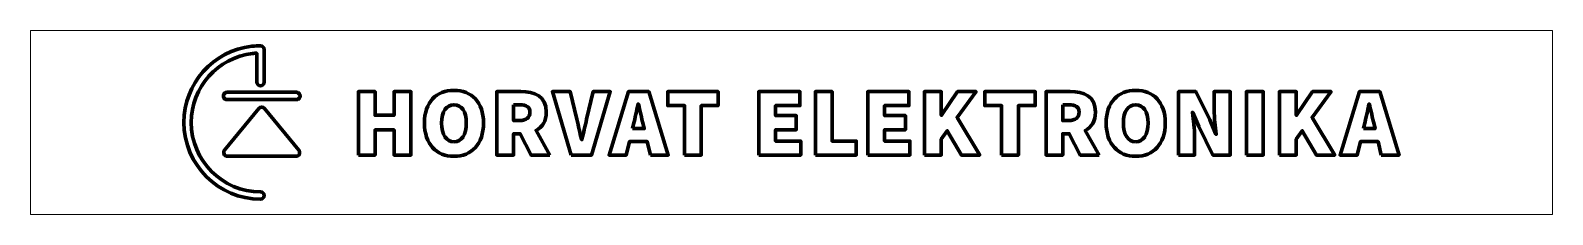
# Model space of a CAD drawing. Header units: centimetres. Extents: x -149 to 149, y -18 to 18.
import ezdxf

# ---------------------------------------------------------------- set-up
doc = ezdxf.new("R2010")
doc.units = ezdxf.units.CM
doc.header["$MEASUREMENT"] = 0
doc.layers.add('Layer 1', color=7, linetype='Continuous')

msp = doc.modelspace()

# ---------------------------------------------------------------- linework, layer by layer
at = {"layer": 'Layer 1', "color": 250, "lineweight": 20}
msp.add_lwpolyline([(-149, -18), (149, -18), (149, 18), (-149, 18), (-149, -18)], close=True, dxfattribs=at)
at = {"layer": 'Layer 1', "color": 250, "lineweight": 100}
for points, knots in [([(-103.94629, -15), (-112.2218, -15), (-118.95424, -8.26722), (-118.95424, 0.00854), (-118.95424, 0.00854), (-118.95424, 7.63624), (-113.24839, 14.04529), (-105.68175, 14.91704), (-105.68175, 14.91704), (-105.055, 14.98926), (-104.33599, 15), (-103.96363, 15), (-103.96363, 15), (-103.5686, 15), (-103.2485, 14.6805), (-103.24757, 14.28572), (-103.24757, 14.28572), (-103.24757, 14.28572), (-103.23057, 7.90213), (-103.23057, 7.90213), (-103.23057, 7.90213), (-103.22973, 7.50651), (-103.54949, 7.18515), (-103.94485, 7.1843), (-103.94485, 7.1843), (-103.94485, 7.1843), (-103.94663, 7.1843), (-103.94663, 7.1843), (-103.94663, 7.1843), (-104.34165, 7.1843), (-104.66175, 7.50347), (-104.6626, 7.89849), (-104.6626, 7.89849), (-104.6626, 7.89849), (-104.67782, 13.55419), (-104.67782, 13.55419), (-104.67782, 13.55419), (-104.94937, 13.54379), (-105.24562, 13.52561), (-105.51768, 13.49423), (-105.51768, 13.49423), (-112.36142, 12.70604), (-117.52213, 6.9086), (-117.52213, 0.00854), (-117.52213, 0.00854), (-117.52213, -7.4775), (-111.43208, -13.56789), (-103.94629, -13.56789), (-103.94629, -13.56789), (-103.55101, -13.56789), (-103.23032, -13.88867), (-103.23032, -14.28395), (-103.23032, -14.28395), (-103.23032, -14.67923), (-103.55101, -15), (-103.94629, -15)], [0, 0, 0, 0, 0.066666667, 0.066666667, 0.066666667, 0.066666667, 0.133333333, 0.133333333, 0.133333333, 0.133333333, 0.2, 0.2, 0.2, 0.2, 0.266666667, 0.266666667, 0.266666667, 0.266666667, 0.333333333, 0.333333333, 0.333333333, 0.333333333, 0.4, 0.4, 0.4, 0.4, 0.466666667, 0.466666667, 0.466666667, 0.466666667, 0.533333333, 0.533333333, 0.533333333, 0.533333333, 0.6, 0.6, 0.6, 0.6, 0.666666667, 0.666666667, 0.666666667, 0.666666667, 0.733333333, 0.733333333, 0.733333333, 0.733333333, 0.8, 0.8, 0.8, 0.8, 0.866666667, 0.866666667, 0.866666667, 0.866666667, 1, 1, 1, 1]), ([(-84.80233, -6.38671), (-84.80233, -6.38671), (-81.51094, -6.38671), (-81.51094, -6.38671), (-81.51094, -6.38671), (-81.51094, -6.38671), (-81.51094, -1.446), (-81.51094, -1.446), (-81.51094, -1.446), (-81.51094, -1.446), (-77.79343, -1.446), (-77.79343, -1.446), (-77.79343, -1.446), (-77.79343, -1.446), (-77.79343, -6.38671), (-77.79343, -6.38671), (-77.79343, -6.38671), (-77.79343, -6.38671), (-74.50204, -6.38671), (-74.50204, -6.38671), (-74.50204, -6.38671), (-74.50204, -6.38671), (-74.50204, 6.05846), (-74.50204, 6.05846), (-74.50204, 6.05846), (-74.50204, 6.05846), (-77.79343, 6.05846), (-77.79343, 6.05846), (-77.79343, 6.05846), (-77.79343, 6.05846), (-77.79343, 1.42401), (-77.79343, 1.42401), (-77.79343, 1.42401), (-77.79343, 1.42401), (-81.51094, 1.42401), (-81.51094, 1.42401), (-81.51094, 1.42401), (-81.51094, 1.42401), (-81.51094, 6.05846), (-81.51094, 6.05846), (-81.51094, 6.05846), (-81.51094, 6.05846), (-84.80233, 6.05846), (-84.80233, 6.05846), (-84.80233, 6.05846), (-84.80233, 6.05846), (-84.80233, -6.38671), (-84.80233, -6.38671)], [0, 0, 0, 0, 0.076923077, 0.076923077, 0.076923077, 0.076923077, 0.153846154, 0.153846154, 0.153846154, 0.153846154, 0.230769231, 0.230769231, 0.230769231, 0.230769231, 0.307692308, 0.307692308, 0.307692308, 0.307692308, 0.384615385, 0.384615385, 0.384615385, 0.384615385, 0.461538462, 0.461538462, 0.461538462, 0.461538462, 0.538461538, 0.538461538, 0.538461538, 0.538461538, 0.615384615, 0.615384615, 0.615384615, 0.615384615, 0.692307692, 0.692307692, 0.692307692, 0.692307692, 0.769230769, 0.769230769, 0.769230769, 0.769230769, 0.846153846, 0.846153846, 0.846153846, 0.846153846, 1, 1, 1, 1]), ([(-66.07837, -6.61651), (-62.63137, -6.61651), (-60.29673, -4.20519), (-60.29673, -0.10633), (-60.29673, -0.10633), (-60.29673, 3.97352), (-62.63137, 6.28826), (-66.07837, 6.28826), (-66.07837, 6.28826), (-69.52628, 6.28826), (-71.86092, 3.99184), (-71.86092, -0.10633), (-71.86092, -0.10633), (-71.86092, -4.20519), (-69.52628, -6.61651), (-66.07837, -6.61651)], [0, 0, 0, 0, 0.2, 0.2, 0.2, 0.2, 0.4, 0.4, 0.4, 0.4, 0.6, 0.6, 0.6, 0.6, 1, 1, 1, 1]), ([(-47.31302, -6.38671), (-47.31302, -6.38671), (-50.01159, -1.56181), (-50.01159, -1.56181), (-50.01159, -1.56181), (-48.80672, -0.91063), (-48.00242, 0.25601), (-48.00242, 2.03854), (-48.00242, 2.03854), (-48.00242, 5.13994), (-50.29884, 6.05846), (-52.98067, 6.05846), (-52.98067, 6.05846), (-52.98067, 6.05846), (-57.68999, 6.05846), (-57.68999, 6.05846), (-57.68999, 6.05846), (-57.68999, 6.05846), (-57.68999, -6.38671), (-57.68999, -6.38671), (-57.68999, -6.38671), (-57.68999, -6.38671), (-54.3986, -6.38671), (-54.3986, -6.38671), (-54.3986, -6.38671), (-54.3986, -6.38671), (-54.3986, -2.21208), (-54.3986, -2.21208), (-54.3986, -2.21208), (-54.3986, -2.21208), (-53.13379, -2.21208), (-53.13379, -2.21208), (-53.13379, -2.21208), (-53.13379, -2.21208), (-50.98824, -6.38671), (-50.98824, -6.38671), (-50.98824, -6.38671), (-50.98824, -6.38671), (-47.31302, -6.38671), (-47.31302, -6.38671)], [0, 0, 0, 0, 0.090909091, 0.090909091, 0.090909091, 0.090909091, 0.181818182, 0.181818182, 0.181818182, 0.181818182, 0.272727273, 0.272727273, 0.272727273, 0.272727273, 0.363636364, 0.363636364, 0.363636364, 0.363636364, 0.454545455, 0.454545455, 0.454545455, 0.454545455, 0.545454545, 0.545454545, 0.545454545, 0.545454545, 0.636363636, 0.636363636, 0.636363636, 0.636363636, 0.727272727, 0.727272727, 0.727272727, 0.727272727, 0.818181818, 0.818181818, 0.818181818, 0.818181818, 1, 1, 1, 1]), ([(-43.13749, -6.38671), (-43.13749, -6.38671), (-39.15512, -6.38671), (-39.15512, -6.38671), (-39.15512, -6.38671), (-39.15512, -6.38671), (-35.47922, 6.05846), (-35.47922, 6.05846), (-35.47922, 6.05846), (-35.47922, 6.05846), (-38.84864, 6.05846), (-38.84864, 6.05846), (-38.84864, 6.05846), (-38.84864, 6.05846), (-40.11186, 0.62061), (-40.11186, 0.62061), (-40.11186, 0.62061), (-40.43734, -0.70164), (-40.68636, -1.98454), (-41.03106, -3.32512), (-41.03106, -3.32512), (-41.03106, -3.32512), (-41.10751, -3.32512), (-41.10751, -3.32512), (-41.10751, -3.32512), (-41.45221, -1.98454), (-41.68201, -0.70164), (-42.02671, 0.61971), (-42.02671, 0.61971), (-42.02671, 0.61971), (-43.32906, 6.05846), (-43.32906, 6.05846), (-43.32906, 6.05846), (-43.32906, 6.05846), (-46.81361, 6.05846), (-46.81361, 6.05846), (-46.81361, 6.05846), (-46.81361, 6.05846), (-43.13749, -6.38671), (-43.13749, -6.38671)], [0, 0, 0, 0, 0.090909091, 0.090909091, 0.090909091, 0.090909091, 0.181818182, 0.181818182, 0.181818182, 0.181818182, 0.272727273, 0.272727273, 0.272727273, 0.272727273, 0.363636364, 0.363636364, 0.363636364, 0.363636364, 0.454545455, 0.454545455, 0.454545455, 0.454545455, 0.545454545, 0.545454545, 0.545454545, 0.545454545, 0.636363636, 0.636363636, 0.636363636, 0.636363636, 0.727272727, 0.727272727, 0.727272727, 0.727272727, 0.818181818, 0.818181818, 0.818181818, 0.818181818, 1, 1, 1, 1]), ([(-27.62847, -6.38671), (-27.62847, -6.38671), (-24.14392, -6.38671), (-24.14392, -6.38671), (-24.14392, -6.38671), (-24.14392, -6.38671), (-27.93472, 6.05846), (-27.93472, 6.05846), (-27.93472, 6.05846), (-27.93472, 6.05846), (-31.91732, 6.05846), (-31.91732, 6.05846), (-31.91732, 6.05846), (-31.91732, 6.05846), (-35.70811, -6.38671), (-35.70811, -6.38671), (-35.70811, -6.38671), (-35.70811, -6.38671), (-32.33847, -6.38671), (-32.33847, -6.38671), (-32.33847, -6.38671), (-32.33847, -6.38671), (-31.72574, -3.74401), (-31.72574, -3.74401), (-31.72574, -3.74401), (-31.72574, -3.74401), (-28.24119, -3.74401), (-28.24119, -3.74401), (-28.24119, -3.74401), (-28.24119, -3.74401), (-27.62847, -6.38671), (-27.62847, -6.38671)], [0, 0, 0, 0, 0.111111111, 0.111111111, 0.111111111, 0.111111111, 0.222222222, 0.222222222, 0.222222222, 0.222222222, 0.333333333, 0.333333333, 0.333333333, 0.333333333, 0.444444444, 0.444444444, 0.444444444, 0.444444444, 0.555555556, 0.555555556, 0.555555556, 0.555555556, 0.666666667, 0.666666667, 0.666666667, 0.666666667, 0.777777778, 0.777777778, 0.777777778, 0.777777778, 1, 1, 1, 1]), ([(-20.94753, -6.38671), (-20.94753, -6.38671), (-17.65614, -6.38671), (-17.65614, -6.38671), (-17.65614, -6.38671), (-17.65614, -6.38671), (-17.65614, 3.30312), (-17.65614, 3.30312), (-17.65614, 3.30312), (-17.65614, 3.30312), (-14.36226, 3.30312), (-14.36226, 3.30312), (-14.36226, 3.30312), (-14.36226, 3.30312), (-14.36226, 6.05846), (-14.36226, 6.05846), (-14.36226, 6.05846), (-14.36226, 6.05846), (-24.24118, 6.05846), (-24.24118, 6.05846), (-24.24118, 6.05846), (-24.24118, 6.05846), (-24.24118, 3.30312), (-24.24118, 3.30312), (-24.24118, 3.30312), (-24.24118, 3.30312), (-20.94753, 3.30312), (-20.94753, 3.30312), (-20.94753, 3.30312), (-20.94753, 3.30312), (-20.94753, -6.38671), (-20.94753, -6.38671)], [0, 0, 0, 0, 0.111111111, 0.111111111, 0.111111111, 0.111111111, 0.222222222, 0.222222222, 0.222222222, 0.222222222, 0.333333333, 0.333333333, 0.333333333, 0.333333333, 0.444444444, 0.444444444, 0.444444444, 0.444444444, 0.555555556, 0.555555556, 0.555555556, 0.555555556, 0.666666667, 0.666666667, 0.666666667, 0.666666667, 0.777777778, 0.777777778, 0.777777778, 0.777777778, 1, 1, 1, 1]), ([(-6.40578, -6.38648), (-6.40578, -6.38648), (1.82631, -6.38648), (1.82631, -6.38648), (1.82631, -6.38648), (1.82631, -6.38648), (1.82631, -3.63136), (1.82631, -3.63136), (1.82631, -3.63136), (1.82631, -3.63136), (-3.11439, -3.63136), (-3.11439, -3.63136), (-3.11439, -3.63136), (-3.11439, -3.63136), (-3.11439, -1.40755), (-3.11439, -1.40755), (-3.11439, -1.40755), (-3.11439, -1.40755), (0.94534, -1.40755), (0.94534, -1.40755), (0.94534, -1.40755), (0.94534, -1.40755), (0.94534, 1.34756), (0.94534, 1.34756), (0.94534, 1.34756), (0.94534, 1.34756), (-3.11439, 1.34756), (-3.11439, 1.34756), (-3.11439, 1.34756), (-3.11439, 1.34756), (-3.11439, 3.30335), (-3.11439, 3.30335), (-3.11439, 3.30335), (-3.11439, 3.30335), (1.63474, 3.30335), (1.63474, 3.30335), (1.63474, 3.30335), (1.63474, 3.30335), (1.63474, 6.05846), (1.63474, 6.05846), (1.63474, 6.05846), (1.63474, 6.05846), (-6.40578, 6.05846), (-6.40578, 6.05846), (-6.40578, 6.05846), (-6.40578, 6.05846), (-6.40578, -6.38648), (-6.40578, -6.38648)], [0, 0, 0, 0, 0.076923077, 0.076923077, 0.076923077, 0.076923077, 0.153846154, 0.153846154, 0.153846154, 0.153846154, 0.230769231, 0.230769231, 0.230769231, 0.230769231, 0.307692308, 0.307692308, 0.307692308, 0.307692308, 0.384615385, 0.384615385, 0.384615385, 0.384615385, 0.461538462, 0.461538462, 0.461538462, 0.461538462, 0.538461538, 0.538461538, 0.538461538, 0.538461538, 0.615384615, 0.615384615, 0.615384615, 0.615384615, 0.692307692, 0.692307692, 0.692307692, 0.692307692, 0.769230769, 0.769230769, 0.769230769, 0.769230769, 0.846153846, 0.846153846, 0.846153846, 0.846153846, 1, 1, 1, 1]), ([(4.66851, -6.38648), (4.66851, -6.38648), (12.6708, -6.38648), (12.6708, -6.38648), (12.6708, -6.38648), (12.6708, -6.38648), (12.6708, -3.63136), (12.6708, -3.63136), (12.6708, -3.63136), (12.6708, -3.63136), (7.9599, -3.63136), (7.9599, -3.63136), (7.9599, -3.63136), (7.9599, -3.63136), (7.9599, 6.05846), (7.9599, 6.05846), (7.9599, 6.05846), (7.9599, 6.05846), (4.66851, 6.05846), (4.66851, 6.05846), (4.66851, 6.05846), (4.66851, 6.05846), (4.66851, -6.38648), (4.66851, -6.38648)], [0, 0, 0, 0, 0.142857143, 0.142857143, 0.142857143, 0.142857143, 0.285714286, 0.285714286, 0.285714286, 0.285714286, 0.428571429, 0.428571429, 0.428571429, 0.428571429, 0.571428571, 0.571428571, 0.571428571, 0.571428571, 0.714285714, 0.714285714, 0.714285714, 0.714285714, 1, 1, 1, 1]), ([(14.94098, -6.38648), (14.94098, -6.38648), (23.17307, -6.38648), (23.17307, -6.38648), (23.17307, -6.38648), (23.17307, -6.38648), (23.17307, -3.63136), (23.17307, -3.63136), (23.17307, -3.63136), (23.17307, -3.63136), (18.23237, -3.63136), (18.23237, -3.63136), (18.23237, -3.63136), (18.23237, -3.63136), (18.23237, -1.40755), (18.23237, -1.40755), (18.23237, -1.40755), (18.23237, -1.40755), (22.29209, -1.40755), (22.29209, -1.40755), (22.29209, -1.40755), (22.29209, -1.40755), (22.29209, 1.34756), (22.29209, 1.34756), (22.29209, 1.34756), (22.29209, 1.34756), (18.23237, 1.34756), (18.23237, 1.34756), (18.23237, 1.34756), (18.23237, 1.34756), (18.23237, 3.30335), (18.23237, 3.30335), (18.23237, 3.30335), (18.23237, 3.30335), (22.98149, 3.30335), (22.98149, 3.30335), (22.98149, 3.30335), (22.98149, 3.30335), (22.98149, 6.05846), (22.98149, 6.05846), (22.98149, 6.05846), (22.98149, 6.05846), (14.94098, 6.05846), (14.94098, 6.05846), (14.94098, 6.05846), (14.94098, 6.05846), (14.94098, -6.38648), (14.94098, -6.38648)], [0, 0, 0, 0, 0.076923077, 0.076923077, 0.076923077, 0.076923077, 0.153846154, 0.153846154, 0.153846154, 0.153846154, 0.230769231, 0.230769231, 0.230769231, 0.230769231, 0.307692308, 0.307692308, 0.307692308, 0.307692308, 0.384615385, 0.384615385, 0.384615385, 0.384615385, 0.461538462, 0.461538462, 0.461538462, 0.461538462, 0.538461538, 0.538461538, 0.538461538, 0.538461538, 0.615384615, 0.615384615, 0.615384615, 0.615384615, 0.692307692, 0.692307692, 0.692307692, 0.692307692, 0.769230769, 0.769230769, 0.769230769, 0.769230769, 0.846153846, 0.846153846, 0.846153846, 0.846153846, 1, 1, 1, 1]), ([(26.01526, -6.38648), (26.01526, -6.38648), (29.30665, -6.38648), (29.30665, -6.38648), (29.30665, -6.38648), (29.30665, -6.38648), (29.30665, -3.28508), (29.30665, -3.28508), (29.30665, -3.28508), (29.30665, -3.28508), (30.49388, -1.5998), (30.49388, -1.5998), (30.49388, -1.5998), (30.49388, -1.5998), (33.25148, -6.38648), (33.25148, -6.38648), (33.25148, -6.38648), (33.25148, -6.38648), (36.85161, -6.38648), (36.85161, -6.38648), (36.85161, -6.38648), (36.85161, -6.38648), (32.40895, 1.00377), (32.40895, 1.00377), (32.40895, 1.00377), (32.40895, 1.00377), (36.12398, 6.05846), (36.12398, 6.05846), (36.12398, 6.05846), (36.12398, 6.05846), (32.52385, 6.05846), (32.52385, 6.05846), (32.52385, 6.05846), (32.52385, 6.05846), (29.3831, 1.42514), (29.3831, 1.42514), (29.3831, 1.42514), (29.3831, 1.42514), (29.30665, 1.42514), (29.30665, 1.42514), (29.30665, 1.42514), (29.30665, 1.42514), (29.30665, 6.05846), (29.30665, 6.05846), (29.30665, 6.05846), (29.30665, 6.05846), (26.01526, 6.05846), (26.01526, 6.05846), (26.01526, 6.05846), (26.01526, 6.05846), (26.01526, -6.38648), (26.01526, -6.38648)], [0, 0, 0, 0, 0.071428571, 0.071428571, 0.071428571, 0.071428571, 0.142857143, 0.142857143, 0.142857143, 0.142857143, 0.214285714, 0.214285714, 0.214285714, 0.214285714, 0.285714286, 0.285714286, 0.285714286, 0.285714286, 0.357142857, 0.357142857, 0.357142857, 0.357142857, 0.428571429, 0.428571429, 0.428571429, 0.428571429, 0.5, 0.5, 0.5, 0.5, 0.571428571, 0.571428571, 0.571428571, 0.571428571, 0.642857143, 0.642857143, 0.642857143, 0.642857143, 0.714285714, 0.714285714, 0.714285714, 0.714285714, 0.785714286, 0.785714286, 0.785714286, 0.785714286, 0.857142857, 0.857142857, 0.857142857, 0.857142857, 1, 1, 1, 1]), ([(41.1262, -6.38648), (41.1262, -6.38648), (44.41759, -6.38648), (44.41759, -6.38648), (44.41759, -6.38648), (44.41759, -6.38648), (44.41759, 3.30335), (44.41759, 3.30335), (44.41759, 3.30335), (44.41759, 3.30335), (47.71124, 3.30335), (47.71124, 3.30335), (47.71124, 3.30335), (47.71124, 3.30335), (47.71124, 6.05846), (47.71124, 6.05846), (47.71124, 6.05846), (47.71124, 6.05846), (37.83233, 6.05846), (37.83233, 6.05846), (37.83233, 6.05846), (37.83233, 6.05846), (37.83233, 3.30335), (37.83233, 3.30335), (37.83233, 3.30335), (37.83233, 3.30335), (41.1262, 3.30335), (41.1262, 3.30335), (41.1262, 3.30335), (41.1262, 3.30335), (41.1262, -6.38648), (41.1262, -6.38648)], [0, 0, 0, 0, 0.111111111, 0.111111111, 0.111111111, 0.111111111, 0.222222222, 0.222222222, 0.222222222, 0.222222222, 0.333333333, 0.333333333, 0.333333333, 0.333333333, 0.444444444, 0.444444444, 0.444444444, 0.444444444, 0.555555556, 0.555555556, 0.555555556, 0.555555556, 0.666666667, 0.666666667, 0.666666667, 0.666666667, 0.777777778, 0.777777778, 0.777777778, 0.777777778, 1, 1, 1, 1]), ([(60.20662, -6.38648), (60.20662, -6.38648), (57.50806, -1.56158), (57.50806, -1.56158), (57.50806, -1.56158), (58.71383, -0.9104), (59.51722, 0.25601), (59.51722, 2.03855), (59.51722, 2.03855), (59.51722, 5.14017), (57.22081, 6.05846), (54.5392, 6.05846), (54.5392, 6.05846), (54.5392, 6.05846), (49.82988, 6.05846), (49.82988, 6.05846), (49.82988, 6.05846), (49.82988, 6.05846), (49.82988, -6.38648), (49.82988, -6.38648), (49.82988, -6.38648), (49.82988, -6.38648), (53.12127, -6.38648), (53.12127, -6.38648), (53.12127, -6.38648), (53.12127, -6.38648), (53.12127, -2.21185), (53.12127, -2.21185), (53.12127, -2.21185), (53.12127, -2.21185), (54.38585, -2.21185), (54.38585, -2.21185), (54.38585, -2.21185), (54.38585, -2.21185), (56.53231, -6.38648), (56.53231, -6.38648), (56.53231, -6.38648), (56.53231, -6.38648), (60.20662, -6.38648), (60.20662, -6.38648)], [0, 0, 0, 0, 0.090909091, 0.090909091, 0.090909091, 0.090909091, 0.181818182, 0.181818182, 0.181818182, 0.181818182, 0.272727273, 0.272727273, 0.272727273, 0.272727273, 0.363636364, 0.363636364, 0.363636364, 0.363636364, 0.454545455, 0.454545455, 0.454545455, 0.454545455, 0.545454545, 0.545454545, 0.545454545, 0.545454545, 0.636363636, 0.636363636, 0.636363636, 0.636363636, 0.727272727, 0.727272727, 0.727272727, 0.727272727, 0.818181818, 0.818181818, 0.818181818, 0.818181818, 1, 1, 1, 1]), ([(67.38878, -6.61628), (70.83646, -6.61628), (73.17133, -4.20496), (73.17133, -0.1061), (73.17133, -0.1061), (73.17133, 3.97285), (70.83646, 6.28826), (67.38878, 6.28826), (67.38878, 6.28826), (63.94178, 6.28826), (61.60714, 3.99185), (61.60714, -0.1061), (61.60714, -0.1061), (61.60714, -4.20496), (63.94178, -6.61628), (67.38878, -6.61628)], [0, 0, 0, 0, 0.2, 0.2, 0.2, 0.2, 0.4, 0.4, 0.4, 0.4, 0.6, 0.6, 0.6, 0.6, 1, 1, 1, 1]), ([(75.77716, -6.38648), (75.77716, -6.38648), (78.91543, -6.38648), (78.91543, -6.38648), (78.91543, -6.38648), (78.91543, -6.38648), (78.91543, -2.78726), (78.91543, -2.78726), (78.91543, -2.78726), (78.91543, -1.2551), (78.64808, 0.54417), (78.49496, 1.96119), (78.49496, 1.96119), (78.49496, 1.96119), (78.57163, 1.96119), (78.57163, 1.96119), (78.57163, 1.96119), (78.57163, 1.96119), (79.75886, -0.81473), (79.75886, -0.81473), (79.75886, -0.81473), (79.75886, -0.81473), (82.51804, -6.38648), (82.51804, -6.38648), (82.51804, -6.38648), (82.51804, -6.38648), (85.88611, -6.38648), (85.88611, -6.38648), (85.88611, -6.38648), (85.88611, -6.38648), (85.88611, 6.05846), (85.88611, 6.05846), (85.88611, 6.05846), (85.88611, 6.05846), (82.74784, 6.05846), (82.74784, 6.05846), (82.74784, 6.05846), (82.74784, 6.05846), (82.74784, 2.45924), (82.74784, 2.45924), (82.74784, 2.45924), (82.74784, 0.92709), (83.01587, -0.94886), (83.16922, -2.2892), (83.16922, -2.2892), (83.16922, -2.2892), (83.09254, -2.2892), (83.09254, -2.2892), (83.09254, -2.2892), (83.09254, -2.2892), (81.90532, 0.50594), (81.90532, 0.50594), (81.90532, 0.50594), (81.90532, 0.50594), (79.14613, 6.05846), (79.14613, 6.05846), (79.14613, 6.05846), (79.14613, 6.05846), (75.77716, 6.05846), (75.77716, 6.05846), (75.77716, 6.05846), (75.77716, 6.05846), (75.77716, -6.38648), (75.77716, -6.38648)], [0, 0, 0, 0, 0.058823529, 0.058823529, 0.058823529, 0.058823529, 0.117647059, 0.117647059, 0.117647059, 0.117647059, 0.176470588, 0.176470588, 0.176470588, 0.176470588, 0.235294118, 0.235294118, 0.235294118, 0.235294118, 0.294117647, 0.294117647, 0.294117647, 0.294117647, 0.352941176, 0.352941176, 0.352941176, 0.352941176, 0.411764706, 0.411764706, 0.411764706, 0.411764706, 0.470588235, 0.470588235, 0.470588235, 0.470588235, 0.529411765, 0.529411765, 0.529411765, 0.529411765, 0.588235294, 0.588235294, 0.588235294, 0.588235294, 0.647058824, 0.647058824, 0.647058824, 0.647058824, 0.705882353, 0.705882353, 0.705882353, 0.705882353, 0.764705882, 0.764705882, 0.764705882, 0.764705882, 0.823529412, 0.823529412, 0.823529412, 0.823529412, 0.882352941, 0.882352941, 0.882352941, 0.882352941, 1, 1, 1, 1]), ([(89.07368, -6.38648), (89.07368, -6.38648), (92.36507, -6.38648), (92.36507, -6.38648), (92.36507, -6.38648), (92.36507, -6.38648), (92.36507, 6.05846), (92.36507, 6.05846), (92.36507, 6.05846), (92.36507, 6.05846), (89.07368, 6.05846), (89.07368, 6.05846), (89.07368, 6.05846), (89.07368, 6.05846), (89.07368, -6.38648), (89.07368, -6.38648)], [0, 0, 0, 0, 0.2, 0.2, 0.2, 0.2, 0.4, 0.4, 0.4, 0.4, 0.6, 0.6, 0.6, 0.6, 1, 1, 1, 1]), ([(95.52097, -6.38648), (95.52097, -6.38648), (98.81236, -6.38648), (98.81236, -6.38648), (98.81236, -6.38648), (98.81236, -6.38648), (98.81236, -3.28508), (98.81236, -3.28508), (98.81236, -3.28508), (98.81236, -3.28508), (99.99959, -1.5998), (99.99959, -1.5998), (99.99959, -1.5998), (99.99959, -1.5998), (102.75719, -6.38648), (102.75719, -6.38648), (102.75719, -6.38648), (102.75719, -6.38648), (106.35754, -6.38648), (106.35754, -6.38648), (106.35754, -6.38648), (106.35754, -6.38648), (101.91467, 1.00377), (101.91467, 1.00377), (101.91467, 1.00377), (101.91467, 1.00377), (105.62969, 6.05846), (105.62969, 6.05846), (105.62969, 6.05846), (105.62969, 6.05846), (102.02957, 6.05846), (102.02957, 6.05846), (102.02957, 6.05846), (102.02957, 6.05846), (98.88904, 1.42514), (98.88904, 1.42514), (98.88904, 1.42514), (98.88904, 1.42514), (98.81236, 1.42514), (98.81236, 1.42514), (98.81236, 1.42514), (98.81236, 1.42514), (98.81236, 6.05846), (98.81236, 6.05846), (98.81236, 6.05846), (98.81236, 6.05846), (95.52097, 6.05846), (95.52097, 6.05846), (95.52097, 6.05846), (95.52097, 6.05846), (95.52097, -6.38648), (95.52097, -6.38648)], [0, 0, 0, 0, 0.071428571, 0.071428571, 0.071428571, 0.071428571, 0.142857143, 0.142857143, 0.142857143, 0.142857143, 0.214285714, 0.214285714, 0.214285714, 0.214285714, 0.285714286, 0.285714286, 0.285714286, 0.285714286, 0.357142857, 0.357142857, 0.357142857, 0.357142857, 0.428571429, 0.428571429, 0.428571429, 0.428571429, 0.5, 0.5, 0.5, 0.5, 0.571428571, 0.571428571, 0.571428571, 0.571428571, 0.642857143, 0.642857143, 0.642857143, 0.642857143, 0.714285714, 0.714285714, 0.714285714, 0.714285714, 0.785714286, 0.785714286, 0.785714286, 0.785714286, 0.857142857, 0.857142857, 0.857142857, 0.857142857, 1, 1, 1, 1]), ([(115.4697, -6.38648), (115.4697, -6.38648), (118.95425, -6.38648), (118.95425, -6.38648), (118.95425, -6.38648), (118.95425, -6.38648), (115.16323, 6.05846), (115.16323, 6.05846), (115.16323, 6.05846), (115.16323, 6.05846), (111.18086, 6.05846), (111.18086, 6.05846), (111.18086, 6.05846), (111.18086, 6.05846), (107.38983, -6.38648), (107.38983, -6.38648), (107.38983, -6.38648), (107.38983, -6.38648), (110.75948, -6.38648), (110.75948, -6.38648), (110.75948, -6.38648), (110.75948, -6.38648), (111.37243, -3.74378), (111.37243, -3.74378), (111.37243, -3.74378), (111.37243, -3.74378), (114.85675, -3.74378), (114.85675, -3.74378), (114.85675, -3.74378), (114.85675, -3.74378), (115.4697, -6.38648), (115.4697, -6.38648)], [0, 0, 0, 0, 0.111111111, 0.111111111, 0.111111111, 0.111111111, 0.222222222, 0.222222222, 0.222222222, 0.222222222, 0.333333333, 0.333333333, 0.333333333, 0.333333333, 0.444444444, 0.444444444, 0.444444444, 0.444444444, 0.555555556, 0.555555556, 0.555555556, 0.555555556, 0.666666667, 0.666666667, 0.666666667, 0.666666667, 0.777777778, 0.777777778, 0.777777778, 0.777777778, 1, 1, 1, 1]), ([(-96.94085, 4.47257), (-96.94085, 4.47257), (-110.5134, 4.47257), (-110.5134, 4.47257), (-110.5134, 4.47257), (-110.90902, 4.47257), (-111.22945, 4.793), (-111.22945, 5.18862), (-111.22945, 5.18862), (-111.22945, 5.58415), (-110.90902, 5.90459), (-110.5134, 5.90459), (-110.5134, 5.90459), (-110.5134, 5.90459), (-96.94085, 5.90459), (-96.94085, 5.90459), (-96.94085, 5.90459), (-96.54557, 5.90459), (-96.2248, 5.58415), (-96.2248, 5.18862), (-96.2248, 5.18862), (-96.2248, 4.793), (-96.54557, 4.47257), (-96.94085, 4.47257)], [0, 0, 0, 0, 0.142857143, 0.142857143, 0.142857143, 0.142857143, 0.285714286, 0.285714286, 0.285714286, 0.285714286, 0.428571429, 0.428571429, 0.428571429, 0.428571429, 0.571428571, 0.571428571, 0.571428571, 0.571428571, 0.714285714, 0.714285714, 0.714285714, 0.714285714, 1, 1, 1, 1]), ([(-97.00377, -6.60119), (-97.00377, -6.60119), (-110.45073, -6.60119), (-110.45073, -6.60119), (-110.45073, -6.60119), (-110.72761, -6.60119), (-110.97938, -6.44186), (-111.09786, -6.19153), (-111.09786, -6.19153), (-111.21626, -5.94121), (-111.17989, -5.64496), (-111.0045, -5.43108), (-111.0045, -5.43108), (-111.0045, -5.43108), (-104.28068, 2.76146), (-104.28068, 2.76146), (-104.28068, 2.76146), (-104.00921, 3.09289), (-103.4453, 3.09289), (-103.17383, 2.76146), (-103.17383, 2.76146), (-103.17383, 2.76146), (-96.45035, -5.43108), (-96.45035, -5.43108), (-96.45035, -5.43108), (-96.27461, -5.64496), (-96.23825, -5.94121), (-96.35639, -6.19153), (-96.35639, -6.19153), (-96.47479, -6.44186), (-96.72689, -6.60119), (-97.00377, -6.60119)], [0, 0, 0, 0, 0.111111111, 0.111111111, 0.111111111, 0.111111111, 0.222222222, 0.222222222, 0.222222222, 0.222222222, 0.333333333, 0.333333333, 0.333333333, 0.333333333, 0.444444444, 0.444444444, 0.444444444, 0.444444444, 0.555555556, 0.555555556, 0.555555556, 0.555555556, 0.666666667, 0.666666667, 0.666666667, 0.666666667, 0.777777778, 0.777777778, 0.777777778, 0.777777778, 1, 1, 1, 1]), ([(-66.07837, -3.78472), (-67.57298, -3.78472), (-68.49285, -2.36679), (-68.49285, -0.10633), (-68.49285, -0.10633), (-68.49285, 2.15412), (-67.57298, 3.45647), (-66.07837, 3.45647), (-66.07837, 3.45647), (-64.58467, 3.45647), (-63.66479, 2.15412), (-63.66479, -0.10633), (-63.66479, -0.10633), (-63.66479, -2.36679), (-64.58467, -3.78472), (-66.07837, -3.78472)], [0, 0, 0, 0, 0.2, 0.2, 0.2, 0.2, 0.4, 0.4, 0.4, 0.4, 0.6, 0.6, 0.6, 0.6, 1, 1, 1, 1]), ([(-54.3986, 3.45647), (-54.3986, 3.45647), (-53.21047, 3.45647), (-53.21047, 3.45647), (-53.21047, 3.45647), (-51.90744, 3.45647), (-51.21713, 3.11177), (-51.21713, 2.03854), (-51.21713, 2.03854), (-51.21713, 0.96531), (-51.90744, 0.38991), (-53.21047, 0.38991), (-53.21047, 0.38991), (-53.21047, 0.38991), (-54.3986, 0.38991), (-54.3986, 0.38991), (-54.3986, 0.38991), (-54.3986, 0.38991), (-54.3986, 3.45647), (-54.3986, 3.45647)], [0, 0, 0, 0, 0.166666667, 0.166666667, 0.166666667, 0.166666667, 0.333333333, 0.333333333, 0.333333333, 0.333333333, 0.5, 0.5, 0.5, 0.5, 0.666666667, 0.666666667, 0.666666667, 0.666666667, 1, 1, 1, 1]), ([(-31.13202, -1.19947), (-31.13202, -1.19947), (-30.92144, -0.33681), (-30.92144, -0.33681), (-30.92144, -0.33681), (-30.61587, 0.85041), (-30.3094, 2.34479), (-30.04137, 3.6096), (-30.04137, 3.6096), (-30.04137, 3.6096), (-29.9647, 3.6096), (-29.9647, 3.6096), (-29.9647, 3.6096), (-29.65822, 2.36402), (-29.35197, 0.85041), (-29.04549, -0.33681), (-29.04549, -0.33681), (-29.04549, -0.33681), (-28.83492, -1.19947), (-28.83492, -1.19947), (-28.83492, -1.19947), (-28.83492, -1.19947), (-31.13202, -1.19947), (-31.13202, -1.19947)], [0, 0, 0, 0, 0.142857143, 0.142857143, 0.142857143, 0.142857143, 0.285714286, 0.285714286, 0.285714286, 0.285714286, 0.428571429, 0.428571429, 0.428571429, 0.428571429, 0.571428571, 0.571428571, 0.571428571, 0.571428571, 0.714285714, 0.714285714, 0.714285714, 0.714285714, 1, 1, 1, 1]), ([(53.12127, 3.45648), (53.12127, 3.45648), (54.3094, 3.45648), (54.3094, 3.45648), (54.3094, 3.45648), (55.61221, 3.45648), (56.30251, 3.11177), (56.30251, 2.03855), (56.30251, 2.03855), (56.30251, 0.96554), (55.61221, 0.39014), (54.3094, 0.39014), (54.3094, 0.39014), (54.3094, 0.39014), (53.12127, 0.39014), (53.12127, 0.39014), (53.12127, 0.39014), (53.12127, 0.39014), (53.12127, 3.45648), (53.12127, 3.45648)], [0, 0, 0, 0, 0.166666667, 0.166666667, 0.166666667, 0.166666667, 0.333333333, 0.333333333, 0.333333333, 0.333333333, 0.5, 0.5, 0.5, 0.5, 0.666666667, 0.666666667, 0.666666667, 0.666666667, 1, 1, 1, 1]), ([(67.38878, -3.78449), (65.89418, -3.78449), (64.97498, -2.36656), (64.97498, -0.1061), (64.97498, -0.1061), (64.97498, 2.15435), (65.89418, 3.45648), (67.38878, 3.45648), (67.38878, 3.45648), (68.88316, 3.45648), (69.80327, 2.15435), (69.80327, -0.1061), (69.80327, -0.1061), (69.80327, -2.36656), (68.88316, -3.78449), (67.38878, -3.78449)], [0, 0, 0, 0, 0.2, 0.2, 0.2, 0.2, 0.4, 0.4, 0.4, 0.4, 0.6, 0.6, 0.6, 0.6, 1, 1, 1, 1]), ([(111.96593, -1.19924), (111.96593, -1.19924), (112.17673, -0.33681), (112.17673, -0.33681), (112.17673, -0.33681), (112.48298, 0.85064), (112.78946, 2.34502), (113.05748, 3.60983), (113.05748, 3.60983), (113.05748, 3.60983), (113.13416, 3.60983), (113.13416, 3.60983), (113.13416, 3.60983), (113.44063, 2.36425), (113.74688, 0.85064), (114.05245, -0.33681), (114.05245, -0.33681), (114.05245, -0.33681), (114.26325, -1.19924), (114.26325, -1.19924), (114.26325, -1.19924), (114.26325, -1.19924), (111.96593, -1.19924), (111.96593, -1.19924)], [0, 0, 0, 0, 0.142857143, 0.142857143, 0.142857143, 0.142857143, 0.285714286, 0.285714286, 0.285714286, 0.285714286, 0.428571429, 0.428571429, 0.428571429, 0.428571429, 0.571428571, 0.571428571, 0.571428571, 0.571428571, 0.714285714, 0.714285714, 0.714285714, 0.714285714, 1, 1, 1, 1])]:
    msp.add_open_spline(points, degree=3, knots=knots, dxfattribs=at)

doc.saveas('drawing.dxf')
